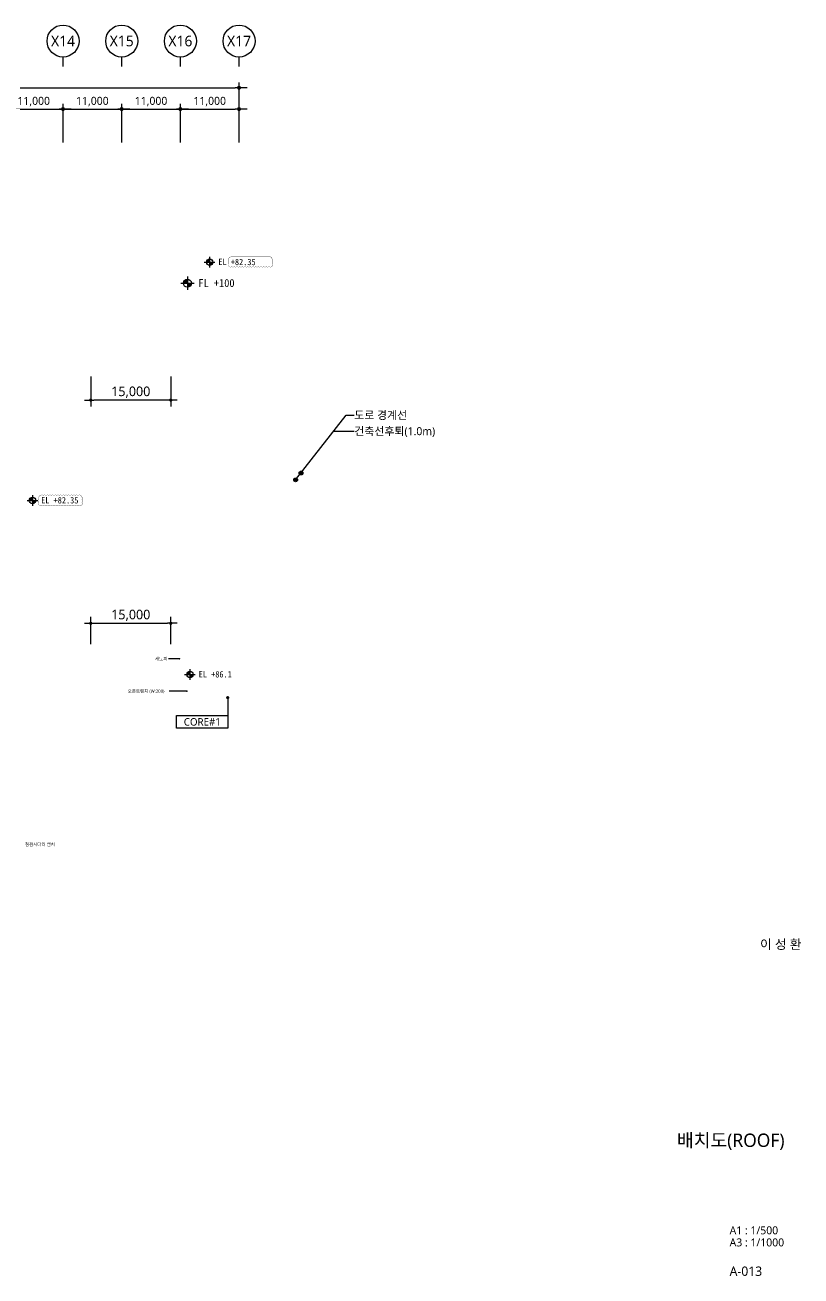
# Model space of a CAD drawing. Header units: millimetres. Extents: x 4806612 to 5147473, y 1423230 to 1974891.
# Drawn here: x 5001983 to 5147473, y 1740445 to 1974891 of the extents above; entities that cross this region are included whole.
import ezdxf
from ezdxf.enums import TextEntityAlignment as Align

# ---------------------------------------------------------------- set-up
doc = ezdxf.new("R2010")
doc.units = ezdxf.units.MM
doc.layers.get('Defpoints').update_dxf_attribs({"color": 140})
for name, color, linetype, lineweight in [('A-AXIS-BUBL', 7, 'Continuous', 25), ('A-BORD-TEXT', 3, 'Continuous', 25), ('A-DIMS', 7, 'Continuous', 25), ('A-MKXS-LEAD', 7, 'Continuous', 25), ('A-MKXS-TEXT1', 3, 'Continuous', 25), ('A-MKXX-NAME', 3, 'Continuous', 25), ('A-MKXX-SYMB', 7, 'Continuous', 25), ('A-XXXX-SYMB', 7, 'Continuous', 25), ('A-XXXX-TXT2', 3, 'Continuous', 25)]:
    doc.layers.add(name, color=color, linetype=linetype, lineweight=lineweight)
doc.layers.add('DIM', color=7, linetype='Continuous')
doc.layers.add('REV-202205', color=20, linetype='Continuous', lineweight=25, plot=False)
doc.styles.add('HY울릉도L', font='')
doc.styles.add('돋움체', font='')
doc.styles.add('맑은고딕', font='malgun.ttf')
doc.styles.get('HY울릉도L').set_extended_font_data('HYwulM')
doc.styles.get('돋움체').set_extended_font_data('DotumChe')
doc.dimstyles.new('CDIM', dxfattribs={"dimtxt": 3, "dimasz": 1.5, "dimexe": 2, "dimexo": 1, "dimgap": 1, "dimtad": 1, "dimdec": 0, "dimrnd": 0.5, "dimzin": 0, "dimdsep": 32, "dimlunit": 6, "dimtxsty": 'HY울릉도L', "dimblk1": '_CIDOT', "dimblk2": '_CIDOT', "dimsah": 1, "dimcen": 5.5, "dimclrd": 2, "dimclre": 2, "dimclrt": 7, "dimadec": 0, "dimazin": 0, "dimtfac": 1, "dimtdec": 0, "dimtix": 1, "dimtmove": 2, "dimatfit": 1, "dimldrblk": '_CIDOT', "dimfxl": 1, "dimtolj": 1, "dimtzin": 0, "dimlwd": -1, "dimarcsym": 0})

# ---------------------------------------------------------------- blocks, each defined once
blk = doc.blocks.new('_CIDOT')
at = {"color": 0, "linetype": 'ByBlock'}
blk.add_line((2, 0), (-1, 0), dxfattribs=at)
at = {"color": 0, "linetype": 'ByBlock', "const_width": 0.5}
blk.add_lwpolyline([(-0.25, 0, 1), (0.25, 0, 1)], format="xyb", close=True, dxfattribs=at)
blk = doc.blocks.new('*D38')
at = {"layer": 'A-DIMS', "lineweight": -2, "transparency": 16777216}
for p, q in [((258693, 255621), (258693, 262871)), ((269693, 255621), (269693, 262871))]:
    blk.add_line(p, q, dxfattribs=at)
at = {"layer": 'A-DIMS', "transparency": 16777216}
blk.add_line((259443, 261871), (268943, 261871), dxfattribs=at)
at = {"layer": 'Defpoints', "color": 0, "transparency": 16777216}
for p in [(269693, 261871), (258693, 255121), (269693, 255121)]:
    blk.add_point(p, dxfattribs=at)
at = {"layer": 'A-DIMS', "transparency": 16777216, "xscale": 750, "yscale": 750, "zscale": 750, "rotation": 180}
blk.add_blockref('_CIDOT', (258693, 261871), dxfattribs=at)
at = {"layer": 'A-DIMS', "transparency": 16777216, "xscale": 750, "yscale": 750, "zscale": 750}
blk.add_blockref('_CIDOT', (269693, 261871), dxfattribs=at)
at = {"layer": 'A-DIMS', "color": 3, "transparency": 16777216, "insert": (264193, 263275), "char_height": 1500, "attachment_point": 5, "style": '맑은고딕'}
blk.add_mtext('\\A1;11,000', dxfattribs=at)
blk = doc.blocks.new('*D39')
at = {"layer": 'A-DIMS', "lineweight": -2, "transparency": 16777216}
for p, q in [((269693, 255621), (269693, 262871)), ((280693, 255621), (280693, 262871))]:
    blk.add_line(p, q, dxfattribs=at)
at = {"layer": 'A-DIMS', "transparency": 16777216}
blk.add_line((270443, 261871), (279943, 261871), dxfattribs=at)
at = {"layer": 'Defpoints', "color": 0, "transparency": 16777216}
for p in [(280693, 261871), (269693, 255121), (280693, 255121)]:
    blk.add_point(p, dxfattribs=at)
at = {"layer": 'A-DIMS', "transparency": 16777216, "xscale": 750, "yscale": 750, "zscale": 750, "rotation": 180}
blk.add_blockref('_CIDOT', (269693, 261871), dxfattribs=at)
at = {"layer": 'A-DIMS', "transparency": 16777216, "xscale": 750, "yscale": 750, "zscale": 750}
blk.add_blockref('_CIDOT', (280693, 261871), dxfattribs=at)
at = {"layer": 'A-DIMS', "color": 3, "transparency": 16777216, "insert": (275193, 263275), "char_height": 1500, "attachment_point": 5, "style": '맑은고딕'}
blk.add_mtext('\\A1;11,000', dxfattribs=at)
blk = doc.blocks.new('*D40')
at = {"layer": 'A-DIMS', "lineweight": -2, "transparency": 16777216}
for p, q in [((280693, 255621), (280693, 262871)), ((291693, 255621), (291693, 262871))]:
    blk.add_line(p, q, dxfattribs=at)
at = {"layer": 'A-DIMS', "transparency": 16777216}
blk.add_line((281443, 261871), (290943, 261871), dxfattribs=at)
at = {"layer": 'Defpoints', "color": 0, "transparency": 16777216}
for p in [(291693, 261871), (280693, 255121), (291693, 255121)]:
    blk.add_point(p, dxfattribs=at)
at = {"layer": 'A-DIMS', "transparency": 16777216, "xscale": 750, "yscale": 750, "zscale": 750, "rotation": 180}
blk.add_blockref('_CIDOT', (280693, 261871), dxfattribs=at)
at = {"layer": 'A-DIMS', "transparency": 16777216, "xscale": 750, "yscale": 750, "zscale": 750}
blk.add_blockref('_CIDOT', (291693, 261871), dxfattribs=at)
at = {"layer": 'A-DIMS', "color": 3, "transparency": 16777216, "insert": (286193, 263275), "char_height": 1500, "attachment_point": 5, "style": '맑은고딕'}
blk.add_mtext('\\A1;11,000', dxfattribs=at)
blk = doc.blocks.new('*D41')
at = {"layer": 'A-DIMS', "lineweight": -2, "transparency": 16777216}
for p, q in [((126693, 255621), (126693, 266871)), ((302693, 255621), (302693, 266871))]:
    blk.add_line(p, q, dxfattribs=at)
at = {"layer": 'A-DIMS', "transparency": 16777216}
blk.add_line((127443, 265871), (301943, 265871), dxfattribs=at)
at = {"layer": 'Defpoints', "color": 0, "transparency": 16777216}
for p in [(302693, 265871), (126693, 255121), (302693, 255121)]:
    blk.add_point(p, dxfattribs=at)
at = {"layer": 'A-DIMS', "transparency": 16777216, "xscale": 750, "yscale": 750, "zscale": 750, "rotation": 180}
blk.add_blockref('_CIDOT', (126693, 265871), dxfattribs=at)
at = {"layer": 'A-DIMS', "transparency": 16777216, "xscale": 750, "yscale": 750, "zscale": 750}
blk.add_blockref('_CIDOT', (302693, 265871), dxfattribs=at)
at = {"layer": 'A-DIMS', "color": 3, "transparency": 16777216, "insert": (214693, 267275), "char_height": 1500, "attachment_point": 5, "style": '맑은고딕'}
blk.add_mtext('\\A1;176,000', dxfattribs=at)
blk = doc.blocks.new('*D42')
at = {"layer": 'A-DIMS', "lineweight": -2, "transparency": 16777216}
for p, q in [((291693, 255621), (291693, 262871)), ((302693, 255621), (302693, 262871))]:
    blk.add_line(p, q, dxfattribs=at)
at = {"layer": 'A-DIMS', "transparency": 16777216}
blk.add_line((292443, 261871), (301943, 261871), dxfattribs=at)
at = {"layer": 'Defpoints', "color": 0, "transparency": 16777216}
for p in [(302693, 261871), (291693, 255121), (302693, 255121)]:
    blk.add_point(p, dxfattribs=at)
at = {"layer": 'A-DIMS', "transparency": 16777216, "xscale": 750, "yscale": 750, "zscale": 750, "rotation": 180}
blk.add_blockref('_CIDOT', (291693, 261871), dxfattribs=at)
at = {"layer": 'A-DIMS', "transparency": 16777216, "xscale": 750, "yscale": 750, "zscale": 750}
blk.add_blockref('_CIDOT', (302693, 261871), dxfattribs=at)
at = {"layer": 'A-DIMS', "color": 3, "transparency": 16777216, "insert": (297193, 263275), "char_height": 1500, "attachment_point": 5, "style": '맑은고딕'}
blk.add_mtext('\\A1;11,000', dxfattribs=at)
blk = doc.blocks.new('*D90')
at = {"layer": 'Defpoints', "color": 0, "transparency": 16777216}
for p in [(5029312, 1862763), (5014312, 1858263), (5029312, 1858263)]:
    blk.add_point(p, dxfattribs=at)
at = {"layer": 'DIM', "lineweight": -2, "transparency": 16777216}
for p, q in [((5014312, 1858863), (5014312, 1863963)), ((5029312, 1858863), (5029312, 1863963))]:
    blk.add_line(p, q, dxfattribs=at)
at = {"layer": 'DIM', "transparency": 16777216}
blk.add_line((5014912, 1862763), (5028712, 1862763), dxfattribs=at)
at = {"layer": 'DIM', "transparency": 16777216, "xscale": 600, "yscale": 600, "zscale": 600, "rotation": 180}
blk.add_blockref('_CIDOT', (5014312, 1862763), dxfattribs=at)
at = {"layer": 'DIM', "transparency": 16777216, "xscale": 600, "yscale": 600, "zscale": 600}
blk.add_blockref('_CIDOT', (5029312, 1862763), dxfattribs=at)
at = {"layer": 'DIM', "color": 3, "transparency": 16777216, "insert": (5021812, 1864249), "char_height": 1800, "attachment_point": 5, "style": '맑은고딕'}
blk.add_mtext('\\A1;15,000', dxfattribs=at)
blk = doc.blocks.new('*D100')
at = {"layer": 'Defpoints', "color": 0, "transparency": 16777216}
for p in [(5014312, 1909591), (5029312, 1909591), (5014312, 1904591)]:
    blk.add_point(p, dxfattribs=at)
at = {"layer": 'DIM', "lineweight": -2, "transparency": 16777216}
for p, q in [((5014312, 1908991), (5014312, 1903391)), ((5029312, 1908991), (5029312, 1903391))]:
    blk.add_line(p, q, dxfattribs=at)
at = {"layer": 'DIM', "transparency": 16777216}
blk.add_line((5028712, 1904591), (5014912, 1904591), dxfattribs=at)
at = {"layer": 'DIM', "transparency": 16777216, "xscale": 600, "yscale": 600, "zscale": 600, "rotation": 180}
blk.add_blockref('_CIDOT', (5014312, 1904591), dxfattribs=at)
at = {"layer": 'DIM', "transparency": 16777216, "xscale": 600, "yscale": 600, "zscale": 600}
blk.add_blockref('_CIDOT', (5029312, 1904591), dxfattribs=at)
at = {"layer": 'DIM', "color": 3, "transparency": 16777216, "insert": (5021812, 1906077), "char_height": 1800, "attachment_point": 5, "style": '맑은고딕'}
blk.add_mtext('\\A1;15,000', dxfattribs=at)
blk = doc.blocks.new('Level')
at = {"layer": 'A-XXXX-SYMB'}
h = blk.add_hatch(color=256, dxfattribs=at)
h.paths.add_polyline_path([(0, 600, 0.4142136), (-600, 0), (0, 0)])
h.paths.add_polyline_path([(600, 0), (0, 0), (0, -600, 0.4142136)])
for p, q in [((-1000, 0), (1000, 0)), ((0, 1000), (0, -1000))]:
    blk.add_line(p, q, dxfattribs=at)
blk.add_circle((0, 0), 600, dxfattribs=at)
blk = doc.blocks.new('DIM(210222)')
for p, q in [((269693, 269870.6), (269693, 271620.6)), ((280693, 269870.6), (280693, 271620.6)), ((291693, 269870.6), (291693, 271620.6)), ((302693, 269870.6), (302693, 271620.6))]:
    blk.add_line(p, q)
at = {"layer": 'A-AXIS-BUBL', "ltscale": 0.2}
for centre in [(269693, 274620.6), (280693, 274620.6), (291693, 274620.6), (302693, 274620.6)]:
    blk.add_circle(centre, 3000, dxfattribs=at)
at = {"layer": 'A-XXXX-TXT2', "ltscale": 0.2, "style": '맑은고딕'}
for s, p in [('X14', (269693, 274620.6)), ('X15', (280693, 274620.6)), ('X16', (291693, 274620.6)), ('X17', (302693, 274620.6))]:
    blk.add_text(s, height=2000, dxfattribs=at).set_placement(p, align=Align.MIDDLE)
at = {"layer": 'A-DIMS'}
for p1, p2, distance, picture, middle in [((126693, 255120.6), (302693, 255120.6), 10750, '*D41', (214693, 267275.5)), ((258693, 255120.6), (269693, 255120.6), 6750, '*D38', (264193, 263275.5)), ((269693, 255120.6), (280693, 255120.6), 6750, '*D39', (275193, 263275.5)), ((280693, 255120.6), (291693, 255120.6), 6750, '*D40', (286193, 263275.5)), ((291693, 255120.6), (302693, 255120.6), 6750, '*D42', (297193, 263275.5))]:
    dim = blk.add_aligned_dim(p1=p1, p2=p2, distance=distance, dimstyle='CDIM', override={"dimscale": 500, "dimtxsty": '맑은고딕', "dimclrd": 256, "dimclre": 256, "dimclrt": 3}, dxfattribs=at)
    dim.commit()
    dim.dimension.update_dxf_attribs({"geometry": picture, "text_midpoint": middle})

msp = doc.modelspace()

# ---------------------------------------------------------------- hatches: boundary and pattern name
at = {"layer": 'A-XXXX-SYMB'}
h = msp.add_hatch(color=256, dxfattribs=at)
h.paths.add_polyline_path([(5032434.2, 1927251.6, 0.41421356), (5031684.2, 1926501.6), (5032434.2, 1926501.6)])
h.paths.add_polyline_path([(5033184.2, 1926501.6), (5032434.2, 1926501.6), (5032434.2, 1925751.6, 0.41421356)])
h = msp.add_hatch(color=256, dxfattribs=at)
h.dxf.hatch_style = 1
edge = h.paths.add_edge_path()
edge.add_arc((5052726.6, 1889639), 351.6, 0, 360)
h = msp.add_hatch(color=256, dxfattribs=at)
h.dxf.hatch_style = 1
edge = h.paths.add_edge_path()
edge.add_arc((5053734.4, 1890927.2), 351.6, 0, 360)

# ---------------------------------------------------------------- linework, layer by layer
for points in [[(5052726.6, 1889639), (5062218.6, 1901772.4), (5063718.6, 1901772.4)], [(5059871.7, 1898772.4), (5063718.6, 1898772.4)], [(5052726.6, 1889639), (5052943.2, 1889915.9)], [(5053734.4, 1890927.2), (5053951, 1891204.1)], [(5039991.1, 1848828.6), (5039991.1, 1845491.2)]]:
    msp.add_lwpolyline(points)
at = {"layer": 'A-MKXS-LEAD'}
for p, q in [((5030937.6, 1856114.3), (5028901.6, 1856114.3)), ((5032333.9, 1850048.1), (5029009.3, 1850048.1))]:
    msp.add_line(p, q, dxfattribs=at)
for points, const_width in [([(5031012.6, 1856114.3, -1), (5030862.6, 1856114.3, -1)], 150), ([(5032408.9, 1850048.1, -1), (5032258.9, 1850048.1, -1)], 150), ([(5040141.1, 1848828.6, -1), (5039841.1, 1848828.6, -1)], 300)]:
    msp.add_lwpolyline(points, format="xyb", close=True, dxfattribs=dict(at, const_width=const_width))
at = {"layer": 'A-MKXX-SYMB'}
msp.add_lwpolyline([(5030391.1, 1845491.2), (5039991.1, 1845491.2), (5039991.1, 1843091.2), (5030391.1, 1843091.2)], close=True, dxfattribs=at)
at = {"layer": 'A-XXXX-SYMB'}
for p, q in [((5032434.2, 1927751.6), (5032434.2, 1925251.6)), ((5031184.2, 1926501.6), (5033684.2, 1926501.6))]:
    msp.add_line(p, q, dxfattribs=at)
for centre, radius in [((5032434.2, 1926501.6), 750), ((5052726.6, 1889639), 351.6), ((5053734.4, 1890927.2), 351.6)]:
    msp.add_circle(centre, radius, dxfattribs=at)
at = {"layer": 'REV-202205', "const_width": 50}
for points in [[(5040240.9, 1929656.6, 0.52056705), (5040740.9, 1929656.6, 0.52056705), (5041240.9, 1929656.6, 0.52056705), (5041740.9, 1929656.6, 0.52056705), (5042240.9, 1929656.6, 0.52056705), (5042740.9, 1929656.6, 0.52056705), (5043240.9, 1929656.6, 0.52056705), (5043740.9, 1929656.6, 0.52056705), (5044240.9, 1929656.6, 0.52056705), (5044740.9, 1929656.6, 0.52056705), (5045240.9, 1929656.6, 0.52056705), (5045740.9, 1929656.6, 0.52056705), (5046240.9, 1929656.6, 0.52056705), (5046740.9, 1929656.6, 0.52056705), (5047240.9, 1929656.6, 0.52056705), (5047740.9, 1929656.6, 0.52056705), (5048240.9, 1929656.6, 0.52056705), (5048272.8, 1930124.7, 0.52056705), (5048272.8, 1930624.7, 0.52056705), (5048272.8, 1931124.7, 0.52056705), (5048045.9, 1931397.8, 0.52056705), (5047545.9, 1931397.8, 0.52056705), (5047045.9, 1931397.8, 0.52056705), (5046545.9, 1931397.8, 0.52056705), (5046045.9, 1931397.8, 0.52056705), (5045545.9, 1931397.8, 0.52056705), (5045045.9, 1931397.8, 0.52056705), (5044545.9, 1931397.8, 0.52056705), (5044045.9, 1931397.8, 0.52056705), (5043545.9, 1931397.8, 0.52056705), (5043045.9, 1931397.8, 0.52056705), (5042545.9, 1931397.8, 0.52056705), (5042045.9, 1931397.8, 0.52056705), (5041545.9, 1931397.8, 0.52056705), (5041045.9, 1931397.8, 0.52056705), (5040545.9, 1931397.8, 0.52056705), (5040240.9, 1931202.7, 0.52056705), (5040240.9, 1930702.7, 0.52056705), (5040240.9, 1930202.7, 0.52056705)], [(5004610.2, 1884958.1, 0.52056705), (5005110.2, 1884958.1, 0.52056705), (5005610.2, 1884958.1, 0.52056705), (5006110.2, 1884958.1, 0.52056705), (5006610.2, 1884958.1, 0.52056705), (5007110.2, 1884958.1, 0.52056705), (5007610.2, 1884958.1, 0.52056705), (5008110.2, 1884958.1, 0.52056705), (5008610.2, 1884958.1, 0.52056705), (5009110.2, 1884958.1, 0.52056705), (5009610.2, 1884958.1, 0.52056705), (5010110.2, 1884958.1, 0.52056705), (5010610.2, 1884958.1, 0.52056705), (5011110.2, 1884958.1, 0.52056705), (5011610.2, 1884958.1, 0.52056705), (5012110.2, 1884958.1, 0.52056705), (5012610.2, 1884958.1, 0.52056705), (5012642, 1885426.3, 0.52056705), (5012642, 1885926.3, 0.52056705), (5012642, 1886426.3, 0.52056705), (5012415.1, 1886699.4, 0.52056705), (5011915.1, 1886699.4, 0.52056705), (5011415.1, 1886699.4, 0.52056705), (5010915.1, 1886699.4, 0.52056705), (5010415.1, 1886699.4, 0.52056705), (5009915.1, 1886699.4, 0.52056705), (5009415.1, 1886699.4, 0.52056705), (5008915.1, 1886699.4, 0.52056705), (5008415.1, 1886699.4, 0.52056705), (5007915.1, 1886699.4, 0.52056705), (5007415.1, 1886699.4, 0.52056705), (5006915.1, 1886699.4, 0.52056705), (5006415.1, 1886699.4, 0.52056705), (5005915.1, 1886699.4, 0.52056705), (5005415.1, 1886699.4, 0.52056705), (5004915.1, 1886699.4, 0.52056705), (5004610.2, 1886504.3, 0.52056705), (5004610.2, 1886004.3, 0.52056705), (5004610.2, 1885504.3, 0.52056705)]]:
    msp.add_lwpolyline(points, format="xyb", close=True, dxfattribs=at)

# ---------------------------------------------------------------- block references
msp.add_blockref('DIM(210222)', (4739418.8, 1697270.6))
msp.add_blockref('DIM(210222)', (4739418.8, 1697270.6))
at = {"layer": 'A-MKXS-TEXT1'}
for p in [(5036599.2, 1930457.3), (5003376.3, 1885800.2), (5032915.4, 1853184.4)]:
    msp.add_blockref('Level', p, dxfattribs=at)

# ---------------------------------------------------------------- texts
at = {"layer": 'A-BORD-TEXT', "style": '맑은고딕'}
msp.add_text('이 성 환', height=1750, dxfattribs=at).set_placement((5147561.5, 1801731.8), align=Align.RIGHT)
msp.add_text('배치도(ROOF)', height=2500, dxfattribs=at).set_placement((5134306.3, 1765883.1), align=Align.MIDDLE_CENTER)
for s, height, p in [('A1 : 1/500', 1500, (5134091.6, 1748255)), ('A3 : 1/1000', 1500, (5134091.6, 1745987.6)), ('A-013', 1750, (5134091.6, 1740469.4))]:
    msp.add_text(s, height=height, dxfattribs=at).set_placement(p)
at = {"layer": 'A-MKXS-TEXT1', "style": '맑은고딕'}
for s, height, p in [('건축선후퇴(1.0m)', 1500, (5063718.6, 1898772.4)), ('오픈트렌치 (W:200)', 600, (5021239.7, 1850048.1)), ('점검사다리 설치', 600, (5001964.4, 1821345.8))]:
    msp.add_text(s, height=height, dxfattribs=at).set_placement(p, align=Align.MIDDLE_LEFT)
msp.add_text('캐노피', height=600, dxfattribs=at).set_placement((5028669.9, 1856114.3), align=Align.MIDDLE_RIGHT)
at = {"layer": 'A-MKXX-NAME', "style": '맑은고딕'}
msp.add_text('도로 경계선', height=1500, dxfattribs=at).set_placement((5063718.6, 1901772.4), align=Align.MIDDLE_LEFT)
msp.add_text('CORE#1', height=1400, dxfattribs=at).set_placement((5035222.5, 1844292.2), align=Align.MIDDLE_CENTER)
at = {"layer": 'A-XXXX-TXT2', "style": '돋움체'}
for s, height, p in [('EL +82.35', 1200, (5038241.1, 1930485.1)), ('FL +100', 1500, (5034486.5, 1926536.4)), ('EL +82.35', 1200, (5005018.1, 1885828)), ('EL +86.1', 1200, (5034557.2, 1853212.2))]:
    msp.add_text(s, height=height, dxfattribs=at).set_placement(p, align=Align.MIDDLE_LEFT)

# ---------------------------------------------------------------- dimensions: what is measured, and where the dimension line sits
at = {"layer": 'DIM'}
for p1, p2, distance, picture, middle in [((5029311.8, 1909591.2), (5014311.8, 1909591.2), 5000, '*D100', (5021811.8, 1906077.1)), ((5014311.8, 1858262.9), (5029311.8, 1858262.9), 4500, '*D90', (5021811.8, 1864248.7))]:
    dim = msp.add_aligned_dim(p1=p1, p2=p2, distance=distance, dimstyle='CDIM', override={"dimscale": 400, "dimtxt": 4.5, "dimexe": 3, "dimexo": 1.5, "dimtxsty": '맑은고딕', "dimclrd": 256, "dimclre": 256, "dimclrt": 3}, dxfattribs=at)
    dim.commit()
    dim.dimension.update_dxf_attribs({"geometry": picture, "text_midpoint": middle})

doc.saveas('drawing.dxf')
